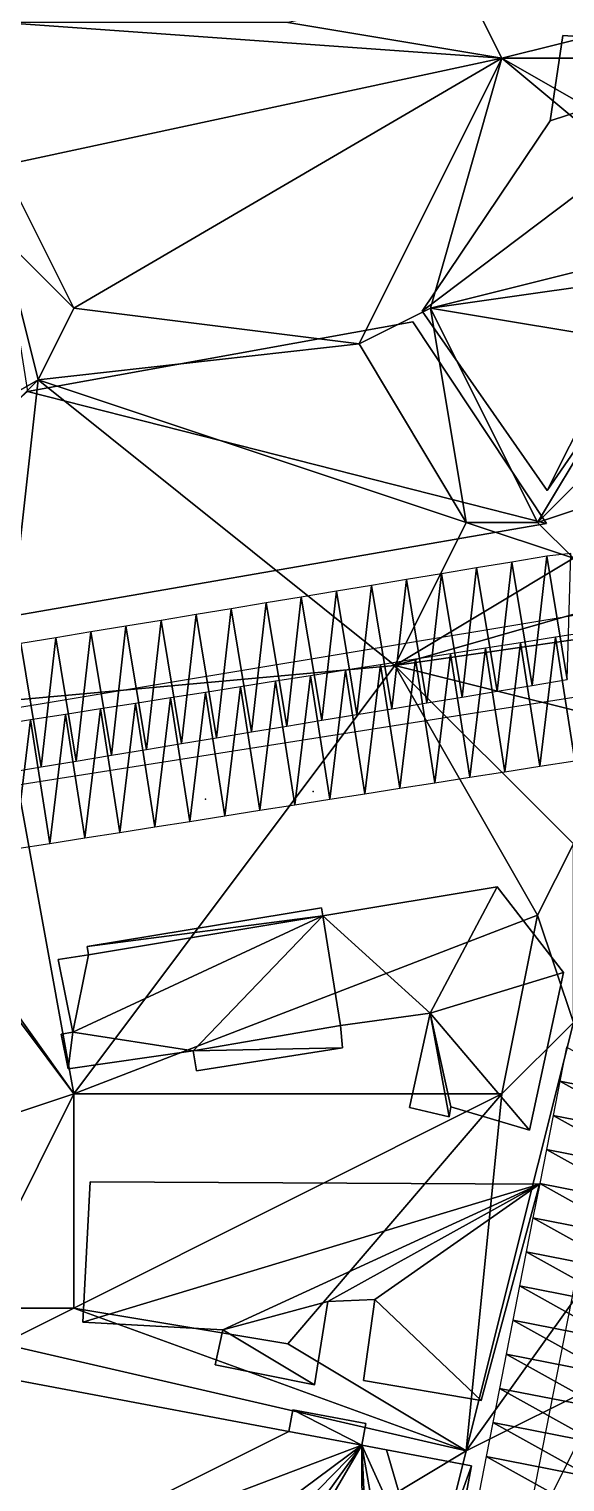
# Model space of a CAD drawing. Header units: metres. Extents: x -1103 to 901, y -902 to 905.
# Drawn here: x -716.5 to -686.5, y 326.3 to 407.6 of the extents above; entities that cross this region are included whole.
import ezdxf

# ---------------------------------------------------------------- set-up
doc = ezdxf.new("R2010")
doc.units = ezdxf.units.M
for name, color, linetype in [('OSM_BUILDING_FOOTPRINTS', 7, 'CONTINUOUS'), ('OSM_BUILDING_ROOFS', 1, 'CONTINUOUS'), ('OSM_BUILDING_WALLS', 8, 'CONTINUOUS'), ('OSM_ROAD_AXES', 2, 'CONTINUOUS'), ('OSM_ROAD_SURFACE', 9, 'CONTINUOUS'), ('OSM_TERRAIN', 3, 'CONTINUOUS'), ('OSM_TREES', 3, 'CONTINUOUS')]:
    doc.layers.add(name, color=color, linetype=linetype)

msp = doc.modelspace()

# ---------------------------------------------------------------- linework, layer by layer
at = {"layer": 'OSM_BUILDING_FOOTPRINTS'}
for points in [[(-686.585, 407.276, 11.637), (-675.012, 406.513, 11.637), (-675.874, 398.595, 11.637), (-687.469, 381.796, 11.637), (-694.477, 391.838, 11.637), (-687.292, 402.499, 11.637), (-686.585, 407.276, 11.637)], [(-694.997, 391.241, 10.85), (-687.502, 379.949, 10.85), (-734.094, 371.876, 10.85), (-736.736, 389.813, 10.85), (-730.203, 390.964, 10.85), (-730.314, 393.12, 10.85), (-717.944, 395.896, 10.85), (-716.596, 387.336, 10.85), (-694.997, 391.241, 10.85)], [(-714.882, 355.52, 11.065), (-713.169, 355.796, 11.065), (-713.246, 356.261, 11.065), (-700.114, 358.428, 11.065), (-700.037, 357.964, 11.065), (-690.276, 359.59, 11.065), (-686.551, 354.801, 11.065), (-688.452, 345.976, 11.065), (-692.863, 347.281, 11.065), (-692.962, 346.717, 11.065), (-695.184, 347.237, 11.065), (-694.023, 352.523, 11.065), (-699.053, 351.826, 11.065), (-698.931, 350.577, 11.065), (-707.122, 349.283, 11.065), (-707.31, 350.411, 11.065), (-714.318, 349.404, 11.065), (-714.716, 351.35, 11.065), (-714.053, 351.461, 11.065), (-714.882, 355.52, 11.065)], [(-713.091, 343.078, 11.261), (-687.899, 342.946, 11.261), (-691.16, 330.825, 11.261), (-697.77, 331.953, 11.261), (-697.129, 336.487, 11.261), (-699.76, 336.366, 11.261), (-700.501, 331.699, 11.261), (-706.083, 332.827, 11.261), (-705.641, 334.784, 11.261), (-713.489, 335.215, 11.261), (-713.091, 343.078, 11.261)]]:
    msp.add_polyline3d(points, close=True, dxfattribs=at)
msp.add_polyline3d([(-718.64, 332.229, 11.473), (-701.949, 329.089, 11.473), (-701.728, 330.305, 11.473), (-697.627, 329.542, 11.473), (-697.859, 328.326, 11.473), (-696.477, 328.06, 11.473), (-691.702, 327.165, 11.473), (-693.05, 320.043, 11.473)], dxfattribs=at)
at = {"layer": 'OSM_BUILDING_ROOFS'}
for points in [[(-675.012, 406.513, 16.837), (-686.585, 407.276, 16.837), (-687.292, 402.499, 16.837)], [(-675.012, 406.513, 16.837), (-687.292, 402.499, 16.837), (-694.477, 391.838, 16.837)], [(-675.012, 406.513, 16.837), (-694.477, 391.838, 16.837), (-687.469, 381.796, 16.837)], [(-675.012, 406.513, 16.837), (-687.469, 381.796, 16.837), (-675.874, 398.595, 16.837)], [(-687.502, 379.949, 16.05), (-694.997, 391.241, 16.05), (-716.596, 387.336, 16.05)], [(-716.596, 387.336, 16.05), (-734.094, 371.876, 16.05), (-687.502, 379.949, 16.05)], [(-694.023, 352.523, 22.665), (-690.276, 359.59, 22.665), (-700.037, 357.964, 22.665)], [(-694.023, 352.523, 22.665), (-686.551, 354.801, 22.665), (-690.276, 359.59, 22.665)], [(-700.037, 357.964, 22.665), (-700.114, 358.428, 22.665), (-713.246, 356.261, 22.665)], [(-700.037, 357.964, 22.665), (-713.169, 355.796, 22.665), (-714.053, 351.461, 22.665)], [(-700.037, 357.964, 22.665), (-714.053, 351.461, 22.665), (-707.31, 350.411, 22.665)], [(-700.037, 357.964, 22.665), (-713.246, 356.261, 22.665), (-713.169, 355.796, 22.665)], [(-700.037, 357.964, 22.665), (-707.31, 350.411, 22.665), (-699.053, 351.826, 22.665)], [(-700.037, 357.964, 22.665), (-699.053, 351.826, 22.665), (-694.023, 352.523, 22.665)], [(-713.169, 355.796, 22.665), (-714.882, 355.52, 22.665), (-714.053, 351.461, 22.665)], [(-694.023, 352.523, 22.665), (-688.452, 345.976, 22.665), (-686.551, 354.801, 22.665)], [(-694.023, 352.523, 22.665), (-695.184, 347.237, 22.665), (-692.962, 346.717, 22.665)], [(-694.023, 352.523, 22.665), (-692.962, 346.717, 22.665), (-692.863, 347.281, 22.665)], [(-694.023, 352.523, 22.665), (-692.863, 347.281, 22.665), (-688.452, 345.976, 22.665)], [(-707.31, 350.411, 22.665), (-698.931, 350.577, 22.665), (-699.053, 351.826, 22.665)], [(-714.053, 351.461, 22.665), (-714.716, 351.35, 22.665), (-714.318, 349.404, 22.665)], [(-714.053, 351.461, 22.665), (-714.318, 349.404, 22.665), (-707.31, 350.411, 22.665)], [(-707.31, 350.411, 22.665), (-707.122, 349.283, 22.665), (-698.931, 350.577, 22.665)], [(-687.899, 342.946, 26.061), (-713.091, 343.078, 26.061), (-713.489, 335.215, 26.061)], [(-687.899, 342.946, 26.061), (-713.489, 335.215, 26.061), (-705.641, 334.784, 26.061)], [(-687.899, 342.946, 26.061), (-705.641, 334.784, 26.061), (-699.76, 336.366, 26.061)], [(-687.899, 342.946, 26.061), (-699.76, 336.366, 26.061), (-697.129, 336.487, 26.061)], [(-697.129, 336.487, 26.061), (-691.16, 330.825, 26.061), (-687.899, 342.946, 26.061)], [(-705.641, 334.784, 26.061), (-700.501, 331.699, 26.061), (-699.76, 336.366, 26.061)], [(-697.129, 336.487, 26.061), (-697.77, 331.953, 26.061), (-691.16, 330.825, 26.061)], [(-705.641, 334.784, 26.061), (-706.083, 332.827, 26.061), (-700.501, 331.699, 26.061)], [(-701.949, 329.089, 23.073), (-718.64, 332.229, 23.073), (-721.061, 319.545, 23.073)], [(-697.859, 328.326, 23.073), (-701.728, 330.305, 23.073), (-701.949, 329.089, 23.073)], [(-697.859, 328.326, 23.073), (-697.627, 329.542, 23.073), (-701.728, 330.305, 23.073)], [(-697.859, 328.326, 23.073), (-701.949, 329.089, 23.073), (-721.061, 319.545, 23.073)], [(-697.859, 328.326, 23.073), (-721.061, 319.545, 23.073), (-722.298, 310.156, 23.073)], [(-697.859, 328.326, 23.073), (-722.298, 310.156, 23.073), (-719.27, 306.44, 23.073)], [(-697.859, 328.326, 23.073), (-719.27, 306.44, 23.073), (-714.329, 305.511, 23.073)], [(-697.859, 328.326, 23.073), (-714.329, 305.511, 23.073), (-711.51, 304.98, 23.073)], [(-697.859, 328.326, 23.073), (-711.51, 304.98, 23.073), (-697.77, 304.317, 23.073)], [(-694.2, 320.253, 23.073), (-696.477, 328.06, 23.073), (-697.859, 328.326, 23.073)], [(-697.859, 328.326, 23.073), (-697.77, 304.317, 23.073), (-696.864, 306.263, 23.073)], [(-697.859, 328.326, 23.073), (-696.864, 306.263, 23.073), (-695.36, 314.137, 23.073)], [(-697.859, 328.326, 23.073), (-695.36, 314.137, 23.073), (-694.2, 320.253, 23.073)], [(-694.2, 320.253, 23.073), (-691.702, 327.165, 23.073), (-696.477, 328.06, 23.073)], [(-694.2, 320.253, 23.073), (-693.05, 320.043, 23.073), (-691.702, 327.165, 23.073)]]:
    msp.add_3dface(points, dxfattribs=at)
at = {"layer": 'OSM_BUILDING_WALLS'}
for points in [[(-686.585, 407.276, 11.637), (-687.292, 402.499, 11.637), (-687.292, 402.499, 16.837)], [(-686.585, 407.276, 11.637), (-687.292, 402.499, 16.837), (-686.585, 407.276, 16.837)], [(-675.012, 406.513, 11.637), (-686.585, 407.276, 11.637), (-686.585, 407.276, 16.837)], [(-675.012, 406.513, 11.637), (-686.585, 407.276, 16.837), (-675.012, 406.513, 16.837)], [(-687.292, 402.499, 11.637), (-694.477, 391.838, 11.637), (-694.477, 391.838, 16.837)], [(-687.292, 402.499, 11.637), (-694.477, 391.838, 16.837), (-687.292, 402.499, 16.837)], [(-687.469, 381.796, 11.637), (-675.874, 398.595, 11.637), (-675.874, 398.595, 16.837)], [(-687.469, 381.796, 11.637), (-675.874, 398.595, 16.837), (-687.469, 381.796, 16.837)], [(-694.477, 391.838, 11.637), (-687.469, 381.796, 11.637), (-687.469, 381.796, 16.837)], [(-694.477, 391.838, 11.637), (-687.469, 381.796, 16.837), (-694.477, 391.838, 16.837)], [(-694.997, 391.241, 10.85), (-716.596, 387.336, 10.85), (-716.596, 387.336, 16.05)], [(-694.997, 391.241, 10.85), (-716.596, 387.336, 16.05), (-694.997, 391.241, 16.05)], [(-687.502, 379.949, 10.85), (-694.997, 391.241, 10.85), (-694.997, 391.241, 16.05)], [(-687.502, 379.949, 10.85), (-694.997, 391.241, 16.05), (-687.502, 379.949, 16.05)], [(-734.094, 371.876, 10.85), (-687.502, 379.949, 10.85), (-687.502, 379.949, 16.05)], [(-734.094, 371.876, 10.85), (-687.502, 379.949, 16.05), (-734.094, 371.876, 16.05)], [(-690.276, 359.59, 11.065), (-700.037, 357.964, 11.065), (-700.037, 357.964, 22.665)], [(-690.276, 359.59, 11.065), (-700.037, 357.964, 22.665), (-690.276, 359.59, 22.665)], [(-686.551, 354.801, 11.065), (-690.276, 359.59, 11.065), (-690.276, 359.59, 22.665)], [(-686.551, 354.801, 11.065), (-690.276, 359.59, 22.665), (-686.551, 354.801, 22.665)], [(-700.114, 358.428, 11.065), (-713.246, 356.261, 11.065), (-713.246, 356.261, 22.665)], [(-700.114, 358.428, 11.065), (-713.246, 356.261, 22.665), (-700.114, 358.428, 22.665)], [(-700.037, 357.964, 11.065), (-700.114, 358.428, 11.065), (-700.114, 358.428, 22.665)], [(-700.037, 357.964, 11.065), (-700.114, 358.428, 22.665), (-700.037, 357.964, 22.665)], [(-713.169, 355.796, 11.065), (-714.882, 355.52, 11.065), (-714.882, 355.52, 22.665)], [(-713.169, 355.796, 11.065), (-714.882, 355.52, 22.665), (-713.169, 355.796, 22.665)], [(-713.246, 356.261, 11.065), (-713.169, 355.796, 11.065), (-713.169, 355.796, 22.665)], [(-713.246, 356.261, 11.065), (-713.169, 355.796, 22.665), (-713.246, 356.261, 22.665)], [(-714.882, 355.52, 11.065), (-714.053, 351.461, 11.065), (-714.053, 351.461, 22.665)], [(-714.882, 355.52, 11.065), (-714.053, 351.461, 22.665), (-714.882, 355.52, 22.665)], [(-688.452, 345.976, 11.065), (-686.551, 354.801, 11.065), (-686.551, 354.801, 22.665)], [(-688.452, 345.976, 11.065), (-686.551, 354.801, 22.665), (-688.452, 345.976, 22.665)], [(-699.053, 351.826, 11.065), (-694.023, 352.523, 11.065), (-694.023, 352.523, 22.665)], [(-699.053, 351.826, 11.065), (-694.023, 352.523, 22.665), (-699.053, 351.826, 22.665)], [(-694.023, 352.523, 11.065), (-695.184, 347.237, 11.065), (-695.184, 347.237, 22.665)], [(-694.023, 352.523, 11.065), (-695.184, 347.237, 22.665), (-694.023, 352.523, 22.665)], [(-698.931, 350.577, 11.065), (-699.053, 351.826, 11.065), (-699.053, 351.826, 22.665)], [(-698.931, 350.577, 11.065), (-699.053, 351.826, 22.665), (-698.931, 350.577, 22.665)], [(-714.053, 351.461, 11.065), (-714.716, 351.35, 11.065), (-714.716, 351.35, 22.665)], [(-714.053, 351.461, 11.065), (-714.716, 351.35, 22.665), (-714.053, 351.461, 22.665)], [(-714.716, 351.35, 11.065), (-714.318, 349.404, 11.065), (-714.318, 349.404, 22.665)], [(-714.716, 351.35, 11.065), (-714.318, 349.404, 22.665), (-714.716, 351.35, 22.665)], [(-714.318, 349.404, 11.065), (-707.31, 350.411, 11.065), (-707.31, 350.411, 22.665)], [(-714.318, 349.404, 11.065), (-707.31, 350.411, 22.665), (-714.318, 349.404, 22.665)], [(-707.31, 350.411, 11.065), (-707.122, 349.283, 11.065), (-707.122, 349.283, 22.665)], [(-707.31, 350.411, 11.065), (-707.122, 349.283, 22.665), (-707.31, 350.411, 22.665)], [(-707.122, 349.283, 11.065), (-698.931, 350.577, 11.065), (-698.931, 350.577, 22.665)], [(-707.122, 349.283, 11.065), (-698.931, 350.577, 22.665), (-707.122, 349.283, 22.665)], [(-695.184, 347.237, 11.065), (-692.962, 346.717, 11.065), (-692.962, 346.717, 22.665)], [(-695.184, 347.237, 11.065), (-692.962, 346.717, 22.665), (-695.184, 347.237, 22.665)], [(-692.962, 346.717, 11.065), (-692.863, 347.281, 11.065), (-692.863, 347.281, 22.665)], [(-692.962, 346.717, 11.065), (-692.863, 347.281, 22.665), (-692.962, 346.717, 22.665)], [(-692.863, 347.281, 11.065), (-688.452, 345.976, 11.065), (-688.452, 345.976, 22.665)], [(-692.863, 347.281, 11.065), (-688.452, 345.976, 22.665), (-692.863, 347.281, 22.665)], [(-713.091, 343.078, 11.261), (-713.489, 335.215, 11.261), (-713.489, 335.215, 26.061)], [(-713.091, 343.078, 11.261), (-713.489, 335.215, 26.061), (-713.091, 343.078, 26.061)], [(-687.899, 342.946, 11.261), (-713.091, 343.078, 11.261), (-713.091, 343.078, 26.061)], [(-687.899, 342.946, 11.261), (-713.091, 343.078, 26.061), (-687.899, 342.946, 26.061)], [(-691.16, 330.825, 11.261), (-687.899, 342.946, 11.261), (-687.899, 342.946, 26.061)], [(-691.16, 330.825, 11.261), (-687.899, 342.946, 26.061), (-691.16, 330.825, 26.061)], [(-700.501, 331.699, 11.261), (-699.76, 336.366, 11.261), (-699.76, 336.366, 26.061)], [(-700.501, 331.699, 11.261), (-699.76, 336.366, 26.061), (-700.501, 331.699, 26.061)], [(-699.76, 336.366, 11.261), (-697.129, 336.487, 11.261), (-697.129, 336.487, 26.061)], [(-699.76, 336.366, 11.261), (-697.129, 336.487, 26.061), (-699.76, 336.366, 26.061)], [(-697.129, 336.487, 11.261), (-697.77, 331.953, 11.261), (-697.77, 331.953, 26.061)], [(-697.129, 336.487, 11.261), (-697.77, 331.953, 26.061), (-697.129, 336.487, 26.061)], [(-713.489, 335.215, 11.261), (-705.641, 334.784, 11.261), (-705.641, 334.784, 26.061)], [(-713.489, 335.215, 11.261), (-705.641, 334.784, 26.061), (-713.489, 335.215, 26.061)], [(-705.641, 334.784, 11.261), (-706.083, 332.827, 11.261), (-706.083, 332.827, 26.061)], [(-705.641, 334.784, 11.261), (-706.083, 332.827, 26.061), (-705.641, 334.784, 26.061)], [(-706.083, 332.827, 11.261), (-700.501, 331.699, 11.261), (-700.501, 331.699, 26.061)], [(-706.083, 332.827, 11.261), (-700.501, 331.699, 26.061), (-706.083, 332.827, 26.061)], [(-701.949, 329.089, 11.473), (-718.64, 332.229, 11.473), (-718.64, 332.229, 23.073)], [(-701.949, 329.089, 11.473), (-718.64, 332.229, 23.073), (-701.949, 329.089, 23.073)], [(-697.77, 331.953, 11.261), (-691.16, 330.825, 11.261), (-691.16, 330.825, 26.061)], [(-697.77, 331.953, 11.261), (-691.16, 330.825, 26.061), (-697.77, 331.953, 26.061)], [(-701.728, 330.305, 11.473), (-701.949, 329.089, 11.473), (-701.949, 329.089, 23.073)], [(-701.728, 330.305, 11.473), (-701.949, 329.089, 23.073), (-701.728, 330.305, 23.073)], [(-697.627, 329.542, 11.473), (-701.728, 330.305, 11.473), (-701.728, 330.305, 23.073)], [(-697.627, 329.542, 11.473), (-701.728, 330.305, 23.073), (-697.627, 329.542, 23.073)], [(-697.859, 328.326, 11.473), (-697.627, 329.542, 11.473), (-697.627, 329.542, 23.073)], [(-697.859, 328.326, 11.473), (-697.627, 329.542, 23.073), (-697.859, 328.326, 23.073)], [(-696.477, 328.06, 11.473), (-697.859, 328.326, 11.473), (-697.859, 328.326, 23.073)], [(-696.477, 328.06, 11.473), (-697.859, 328.326, 23.073), (-696.477, 328.06, 23.073)], [(-691.702, 327.165, 11.473), (-696.477, 328.06, 11.473), (-696.477, 328.06, 23.073)], [(-691.702, 327.165, 11.473), (-696.477, 328.06, 23.073), (-691.702, 327.165, 23.073)], [(-693.05, 320.043, 11.473), (-691.702, 327.165, 11.473), (-691.702, 327.165, 23.073)], [(-693.05, 320.043, 11.473), (-691.702, 327.165, 23.073), (-693.05, 320.043, 23.073)]]:
    msp.add_3dface(points, dxfattribs=at)
at = {"layer": 'OSM_ROAD_AXES'}
for points in [[(-925.567, 329.097, 16.172), (-911.186, 336.705, 16.479), (-824.524, 351.824, 14.158), (-684.949, 374.984, 13.7), (-671.817, 382.913, 15.386)], [(-671.021, 374.276, 15.641), (-682.528, 370.737, 13.989), (-823.795, 348.496, 14.019), (-900.243, 333.498, 16.967), (-914.856, 318.856, 16.668)], [(-669.318, 371.689, 15.857), (-674.027, 367.807, 15.607), (-676.824, 365.706, 14.908), (-678.703, 363.284, 14.573), (-680.737, 360.397, 14.422), (-682.317, 355.774, 14.185), (-693.945, 296.531, 13.883), (-703.606, 254.474, 17.035), (-705.286, 228.585, 18.562)]]:
    msp.add_polyline3d(points, dxfattribs=at)
at = {"layer": 'OSM_ROAD_SURFACE'}
for points in [[(-690.273, 370.553, 13.599), (-689.453, 377.784, 13.45), (-691.419, 377.458, 13.304)], [(-690.273, 370.553, 13.599), (-688.307, 370.879, 13.716), (-689.453, 377.784, 13.45)], [(-688.307, 370.879, 13.716), (-687.487, 378.111, 13.596), (-689.453, 377.784, 13.45)], [(-688.307, 370.879, 13.716), (-686.341, 371.205, 13.833), (-687.487, 378.111, 13.596)], [(-686.341, 371.205, 13.833), (-686.149, 378.272, 13.716), (-687.487, 378.111, 13.596)], [(-696.171, 369.574, 13.29), (-695.351, 376.806, 13.167), (-697.317, 376.48, 13.181)], [(-696.171, 369.574, 13.29), (-694.205, 369.9, 13.38), (-695.351, 376.806, 13.167)], [(-694.205, 369.9, 13.38), (-693.385, 377.132, 13.158), (-695.351, 376.806, 13.167)], [(-694.205, 369.9, 13.38), (-692.239, 370.226, 13.504), (-693.385, 377.132, 13.158)], [(-692.239, 370.226, 13.504), (-691.419, 377.458, 13.304), (-693.385, 377.132, 13.158)], [(-692.239, 370.226, 13.504), (-690.273, 370.553, 13.599), (-691.419, 377.458, 13.304)], [(-700.102, 368.922, 13.274), (-699.282, 376.153, 13.194), (-701.248, 375.827, 13.203)], [(-700.102, 368.922, 13.274), (-698.137, 369.248, 13.285), (-699.282, 376.153, 13.194)], [(-698.137, 369.248, 13.285), (-697.317, 376.48, 13.181), (-699.282, 376.153, 13.194)], [(-698.137, 369.248, 13.285), (-696.171, 369.574, 13.29), (-697.317, 376.48, 13.181)], [(-706, 367.943, 13.239), (-705.18, 375.175, 13.186), (-707.146, 374.849, 13.177)], [(-706, 367.943, 13.239), (-704.034, 368.269, 13.25), (-705.18, 375.175, 13.186)], [(-704.034, 368.269, 13.25), (-703.214, 375.501, 13.195), (-705.18, 375.175, 13.186)], [(-704.034, 368.269, 13.25), (-702.068, 368.595, 13.262), (-703.214, 375.501, 13.195)], [(-702.068, 368.595, 13.262), (-701.248, 375.827, 13.203), (-703.214, 375.501, 13.195)], [(-702.068, 368.595, 13.262), (-700.102, 368.922, 13.274), (-701.248, 375.827, 13.203)], [(-709.932, 367.291, 13.215), (-709.112, 374.522, 13.168), (-711.078, 374.196, 13.159)], [(-709.932, 367.291, 13.215), (-707.966, 367.617, 13.227), (-709.112, 374.522, 13.168)], [(-707.966, 367.617, 13.227), (-707.146, 374.849, 13.177), (-709.112, 374.522, 13.168)], [(-707.966, 367.617, 13.227), (-706, 367.943, 13.239), (-707.146, 374.849, 13.177)], [(-715.829, 366.312, 13.18), (-715.009, 373.544, 13.141), (-716.975, 373.218, 13.132)], [(-715.829, 366.312, 13.18), (-713.864, 366.638, 13.192), (-715.009, 373.544, 13.141)], [(-713.864, 366.638, 13.192), (-713.043, 373.87, 13.15), (-715.009, 373.544, 13.141)], [(-713.864, 366.638, 13.192), (-711.898, 366.964, 13.204), (-713.043, 373.87, 13.15)], [(-711.898, 366.964, 13.204), (-711.078, 374.196, 13.159), (-713.043, 373.87, 13.15)], [(-711.898, 366.964, 13.204), (-709.932, 367.291, 13.215), (-711.078, 374.196, 13.159)], [(-686.996, 373.577, 13.792), (-688.958, 373.268, 13.681), (-687.869, 366.353, 13.751)], [(-686.996, 373.577, 13.792), (-687.869, 366.353, 13.751), (-685.907, 366.662, 13.847)], [(-685.034, 373.886, 13.904), (-686.996, 373.577, 13.792), (-685.907, 366.662, 13.847)], [(-717.795, 365.986, 13.181), (-715.829, 366.312, 13.18), (-716.975, 373.218, 13.132)], [(-690.92, 372.959, 13.569), (-692.882, 372.65, 13.457), (-691.794, 365.735, 13.365)], [(-690.92, 372.959, 13.569), (-691.794, 365.735, 13.365), (-689.832, 366.044, 13.656)], [(-688.958, 373.268, 13.681), (-690.92, 372.959, 13.569), (-689.832, 366.044, 13.656)], [(-688.958, 373.268, 13.681), (-689.832, 366.044, 13.656), (-687.869, 366.353, 13.751)], [(-696.806, 372.032, 13.297), (-698.768, 371.723, 13.287), (-697.68, 364.809, 13.262)], [(-696.806, 372.032, 13.297), (-697.68, 364.809, 13.262), (-695.718, 365.118, 13.266)], [(-694.844, 372.341, 13.347), (-696.806, 372.032, 13.297), (-695.718, 365.118, 13.266)], [(-694.844, 372.341, 13.347), (-695.718, 365.118, 13.266), (-693.756, 365.426, 13.27)], [(-692.882, 372.65, 13.457), (-694.844, 372.341, 13.347), (-693.756, 365.426, 13.27)], [(-692.882, 372.65, 13.457), (-693.756, 365.426, 13.27), (-691.794, 365.735, 13.365)], [(-702.692, 371.106, 13.264), (-704.655, 370.797, 13.252), (-703.566, 363.882, 13.244)], [(-702.692, 371.106, 13.264), (-703.566, 363.882, 13.244), (-701.604, 364.191, 13.254)], [(-700.73, 371.415, 13.276), (-702.692, 371.106, 13.264), (-701.604, 364.191, 13.254)], [(-700.73, 371.415, 13.276), (-701.604, 364.191, 13.254), (-699.642, 364.5, 13.258)], [(-698.768, 371.723, 13.287), (-700.73, 371.415, 13.276), (-699.642, 364.5, 13.258)], [(-698.768, 371.723, 13.287), (-699.642, 364.5, 13.258), (-697.68, 364.809, 13.262)], [(-706.617, 370.488, 13.241), (-708.579, 370.179, 13.229), (-707.49, 363.264, 13.22)], [(-706.617, 370.488, 13.241), (-707.49, 363.264, 13.22), (-705.528, 363.573, 13.232)], [(-704.655, 370.797, 13.252), (-706.617, 370.488, 13.241), (-705.528, 363.573, 13.232)], [(-704.655, 370.797, 13.252), (-705.528, 363.573, 13.232), (-703.566, 363.882, 13.244)], [(-712.503, 369.561, 13.206), (-714.465, 369.252, 13.194), (-713.376, 362.337, 13.185)], [(-712.503, 369.561, 13.206), (-713.376, 362.337, 13.185), (-711.414, 362.646, 13.197)], [(-710.541, 369.87, 13.217), (-712.503, 369.561, 13.206), (-711.414, 362.646, 13.197)], [(-710.541, 369.87, 13.217), (-711.414, 362.646, 13.197), (-709.452, 362.955, 13.209)], [(-708.579, 370.179, 13.229), (-710.541, 369.87, 13.217), (-709.452, 362.955, 13.209)], [(-708.579, 370.179, 13.229), (-709.452, 362.955, 13.209), (-707.49, 363.264, 13.22)], [(-716.427, 368.943, 13.183), (-718.389, 368.634, 13.186), (-717.3, 361.719, 13.181)], [(-716.427, 368.943, 13.183), (-717.3, 361.719, 13.181), (-715.338, 362.028, 13.174)], [(-714.465, 369.252, 13.194), (-716.427, 368.943, 13.183), (-715.338, 362.028, 13.174)], [(-714.465, 369.252, 13.194), (-715.338, 362.028, 13.174), (-713.376, 362.337, 13.185)], [(-686.387, 350.619, 14.001), (-686.762, 348.708, 13.981), (-680.874, 347.552, 13.95)], [(-686.762, 348.708, 13.981), (-687.137, 346.797, 13.949), (-681.249, 345.641, 13.906)], [(-686.762, 348.708, 13.981), (-681.249, 345.641, 13.906), (-680.874, 347.552, 13.95)], [(-687.137, 346.797, 13.949), (-687.512, 344.886, 13.917), (-681.624, 343.73, 13.861)], [(-687.137, 346.797, 13.949), (-681.624, 343.73, 13.861), (-681.249, 345.641, 13.906)], [(-687.512, 344.886, 13.917), (-687.887, 342.975, 13.885), (-681.999, 341.819, 13.82)], [(-687.512, 344.886, 13.917), (-681.999, 341.819, 13.82), (-681.624, 343.73, 13.861)], [(-687.887, 342.975, 13.885), (-688.262, 341.064, 13.853), (-682.374, 339.908, 13.8)], [(-687.887, 342.975, 13.885), (-682.374, 339.908, 13.8), (-681.999, 341.819, 13.82)], [(-688.262, 341.064, 13.853), (-688.637, 339.153, 13.82), (-682.749, 337.997, 13.78)], [(-688.262, 341.064, 13.853), (-682.749, 337.997, 13.78), (-682.374, 339.908, 13.8)], [(-688.637, 339.153, 13.82), (-689.012, 337.242, 13.788), (-683.125, 336.086, 13.76)], [(-688.637, 339.153, 13.82), (-683.125, 336.086, 13.76), (-682.749, 337.997, 13.78)], [(-689.012, 337.242, 13.788), (-689.387, 335.331, 13.756), (-683.5, 334.175, 13.74)], [(-689.012, 337.242, 13.788), (-683.5, 334.175, 13.74), (-683.125, 336.086, 13.76)], [(-689.387, 335.331, 13.756), (-689.762, 333.419, 13.724), (-683.875, 332.264, 13.72)], [(-689.387, 335.331, 13.756), (-683.875, 332.264, 13.72), (-683.5, 334.175, 13.74)], [(-689.762, 333.419, 13.724), (-690.138, 331.508, 13.692), (-684.25, 330.353, 13.665)], [(-689.762, 333.419, 13.724), (-684.25, 330.353, 13.665), (-683.875, 332.264, 13.72)], [(-690.138, 331.508, 13.692), (-690.513, 329.597, 13.663), (-684.625, 328.442, 13.65)], [(-690.138, 331.508, 13.692), (-684.625, 328.442, 13.65), (-684.25, 330.353, 13.665)], [(-690.513, 329.597, 13.663), (-690.888, 327.686, 13.658), (-685, 326.531, 13.634)], [(-690.513, 329.597, 13.663), (-685, 326.531, 13.634), (-684.625, 328.442, 13.65)], [(-690.888, 327.686, 13.658), (-691.263, 325.775, 13.67), (-685.375, 324.62, 13.619)], [(-690.888, 327.686, 13.658), (-685.375, 324.62, 13.619), (-685, 326.531, 13.634)]]:
    msp.add_3dface(points, dxfattribs=at)
at = {"layer": 'OSM_TERRAIN'}
for points in [[(-690, 406, 13.573), (-692, 410, 14.449), (-702, 408, 13.292)], [(-690, 406, 13.573), (-674, 410, 14.396), (-692, 410, 14.449)], [(-690, 406, 13.573), (-674, 406, 13.902), (-674, 410, 14.396)], [(-718, 400, 12.063), (-690, 406, 13.573), (-718, 408, 12.117)], [(-690, 406, 13.573), (-702, 408, 13.292), (-718, 408, 12.117)], [(-714, 392, 12.386), (-690, 406, 13.573), (-718, 400, 12.063)], [(-698, 390, 12.957), (-690, 406, 13.573), (-714, 392, 12.386)], [(-694, 392, 13.712), (-690, 406, 13.573), (-698, 390, 12.957)], [(-694, 392, 13.712), (-678, 396, 13.712), (-690, 406, 13.573)], [(-678, 396, 13.712), (-676, 398, 13.752), (-690, 406, 13.573)], [(-690, 406, 13.573), (-676, 398, 13.752), (-674, 406, 13.902)], [(-718, 396, 12.927), (-714, 392, 12.386), (-718, 400, 12.063)], [(-716, 388, 12.85), (-718, 396, 12.927), (-744, 372, 12.92)], [(-716, 388, 12.85), (-714, 392, 12.386), (-718, 396, 12.927)], [(-680, 394, 13.712), (-678, 396, 13.712), (-694, 392, 13.712)], [(-694, 392, 13.712), (-682, 390, 13.712), (-680, 394, 13.712)], [(-716, 388, 12.85), (-698, 390, 12.957), (-714, 392, 12.386)], [(-698, 390, 12.957), (-692, 380, 13.02), (-694, 392, 13.712)], [(-692, 380, 13.02), (-688, 380, 13.467), (-694, 392, 13.712)], [(-694, 392, 13.712), (-688, 380, 13.467), (-682, 390, 13.712)], [(-716, 388, 12.85), (-692, 380, 13.02), (-698, 390, 12.957)], [(-688, 380, 13.467), (-684, 384, 13.765), (-682, 390, 13.712)], [(-744, 372, 12.92), (-732, 372, 13.422), (-716, 388, 12.85)], [(-732, 372, 13.422), (-718, 370, 13.126), (-716, 388, 12.85)], [(-718, 370, 13.126), (-696, 372, 13.253), (-716, 388, 12.85)], [(-696, 372, 13.253), (-692, 380, 13.02), (-716, 388, 12.85)], [(-688, 380, 13.467), (-682, 382, 14.117), (-684, 384, 13.765)], [(-686, 378, 13.683), (-682, 382, 14.117), (-688, 380, 13.467)], [(-696, 372, 13.253), (-686, 378, 13.683), (-692, 380, 13.02)], [(-686, 378, 13.683), (-688, 380, 13.467), (-692, 380, 13.02)], [(-682, 376, 13.787), (-686, 378, 13.683), (-696, 372, 13.253)], [(-696, 372, 13.253), (-682, 374, 14.08), (-682, 376, 13.787)], [(-680, 368, 14.08), (-682, 374, 14.08), (-696, 372, 13.253)], [(-714, 348, 13.101), (-696, 372, 13.253), (-718, 370, 13.126)], [(-714, 348, 13.101), (-688, 358, 13.187), (-696, 372, 13.253)], [(-688, 358, 13.187), (-686, 362, 13.828), (-696, 372, 13.253)], [(-686, 362, 13.828), (-680, 368, 14.08), (-696, 372, 13.253)], [(-724, 362, 13.247), (-714, 348, 13.101), (-718, 370, 13.126)], [(-720, 356, 13.273), (-714, 348, 13.101), (-724, 362, 13.247)], [(-686, 352, 13.985), (-686, 362, 13.828), (-688, 358, 13.187)], [(-690, 348, 13.074), (-688, 358, 13.187), (-714, 348, 13.101)], [(-690, 348, 13.074), (-686, 352, 13.985), (-688, 358, 13.187)], [(-720, 346, 13.589), (-714, 348, 13.101), (-720, 356, 13.273)], [(-692, 328, 13.596), (-682, 342, 13.754), (-686, 352, 13.985)], [(-692, 328, 13.596), (-686, 352, 13.985), (-690, 348, 13.074)], [(-720, 336, 14.112), (-714, 336, 13.331), (-714, 348, 13.101)], [(-720, 336, 14.112), (-714, 348, 13.101), (-720, 346, 13.589)], [(-702, 334, 13.324), (-690, 348, 13.074), (-714, 336, 13.331)], [(-714, 336, 13.331), (-690, 348, 13.074), (-714, 348, 13.101)], [(-692, 328, 13.596), (-690, 348, 13.074), (-702, 334, 13.324)], [(-684, 332, 13.632), (-682, 342, 13.754), (-692, 328, 13.596)], [(-718, 334, 13.817), (-714, 336, 13.331), (-720, 336, 14.112)], [(-718, 334, 13.817), (-692, 328, 13.596), (-714, 336, 13.331)], [(-692, 328, 13.596), (-702, 334, 13.324), (-714, 336, 13.331)], [(-722, 310, 13.765), (-692, 328, 13.596), (-718, 334, 13.817)], [(-698, 304, 13.741), (-686, 318, 13.488), (-684, 332, 13.632)], [(-698, 304, 13.741), (-684, 332, 13.632), (-692, 328, 13.596)], [(-698, 304, 13.741), (-692, 328, 13.596), (-722, 310, 13.765)]]:
    msp.add_3dface(points, dxfattribs=at)
at = {"layer": 'OSM_TREES'}
for p in [(-700.59, 364.931, 13.209), (-706.614, 364.511, 13.178)]:
    msp.add_point(p, dxfattribs=at)

doc.saveas('drawing.dxf')
